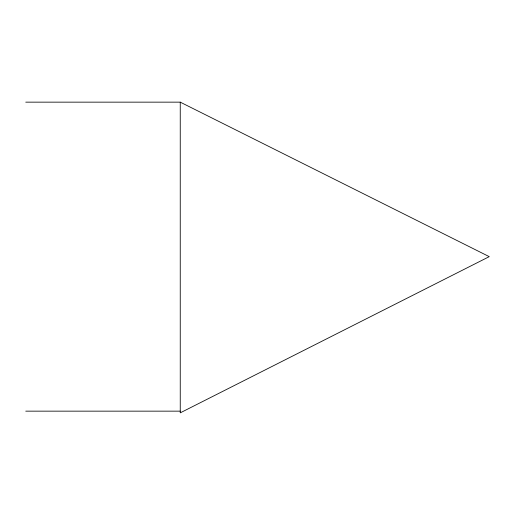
<?xml version="1.0" encoding="UTF-8"?>
<svg xmlns="http://www.w3.org/2000/svg" width="515" height="515" viewBox="0 0 515 515"><rect width="100%" height="100%" fill="white"/><g stroke="black" fill="none" stroke-linecap="round" stroke-linejoin="round"><path stroke-width="0.77" d="M25.75 102.15L180.25 102.15L489.25 256.65L180.25 412.85L180.25 102.15M25.75 411.15L180.25 411.15"/></g></svg>
